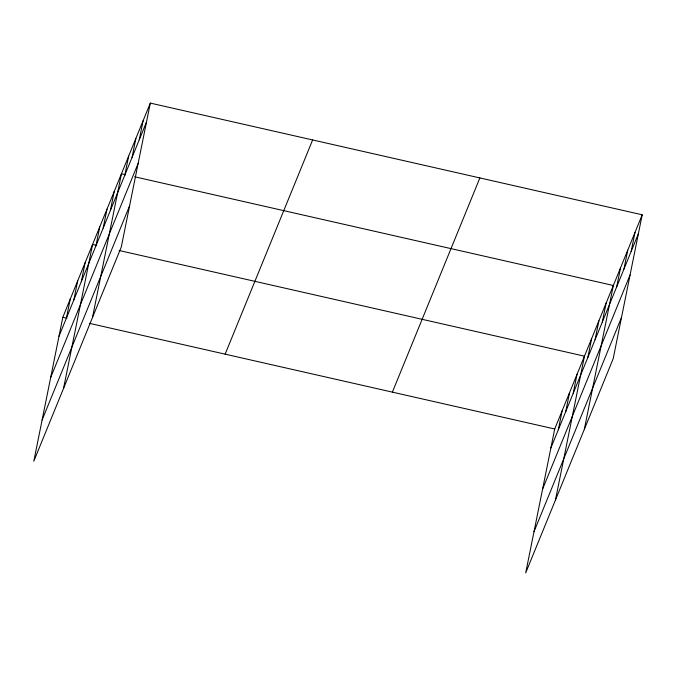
<?xml version="1.0" encoding="UTF-8"?>
<svg xmlns="http://www.w3.org/2000/svg" width="676" height="676" viewBox="0 0 676 676"><rect width="100%" height="100%" fill="white"/><g stroke="black" fill="none" stroke-linecap="round" stroke-linejoin="round"><path stroke-width="1.01" d="M150.309 103.098L62.817 317.298L33.8 461.209L121.291 247.01L150.309 103.098L642.2 214.791L613.183 358.702L525.691 572.902L554.709 428.99L642.2 214.791M66.425 318.066L70.253 299.096M73.861 299.865L77.689 280.886M81.306 281.655L85.125 262.677M63.552 388.379L92.561 244.475L96.651 245.396M95.958 245.777L99.786 226.798M103.174 228.108L107.002 209.129M110.391 210.43L114.219 191.46M92.426 317.695L121.435 173.783L125.525 174.712M124.832 175.092L128.66 156.114M132.048 157.415L135.876 138.445M139.264 139.746L143.092 120.776M558.317 429.759L562.145 410.788M565.753 411.557L569.581 392.579M573.189 393.347L577.017 374.369M555.435 500.071L584.453 356.167L119.111 250.5M587.85 357.469L591.669 338.49M595.066 339.8L598.894 320.821M602.282 322.122L606.11 303.152M584.309 429.387L613.326 285.483L134.71 176.799M616.715 286.785L620.543 267.806M623.94 269.107L627.767 250.137M631.156 251.438L634.984 232.468M58.989 336.276L146.489 122.077M50.675 377.504L138.174 163.305M42.115 419.982L129.606 205.783M225.142 354.156L312.633 139.957M392.384 392.131L479.875 177.932M550.881 447.968L638.372 233.769M542.566 489.196L630.057 274.997M533.998 531.674L621.497 317.475M62.817 317.298L66.899 318.227M89.359 323.331L554.709 428.99"/></g></svg>
